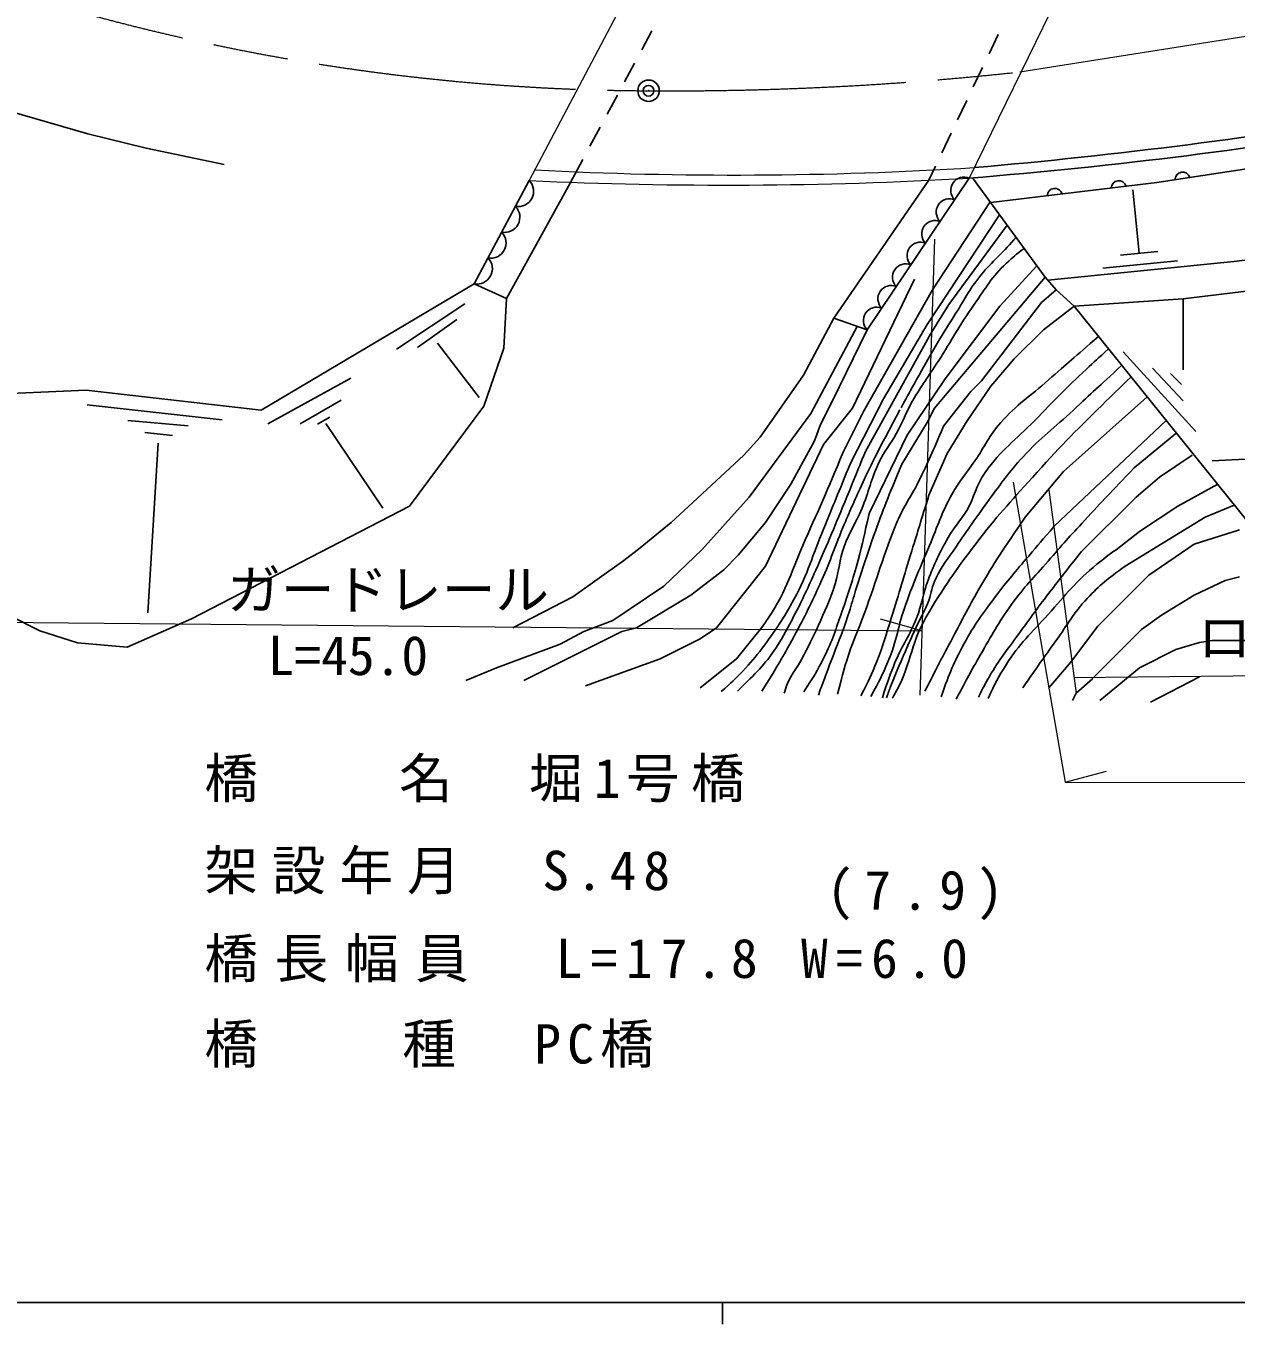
# Model space of a CAD drawing. Units: millimetres, scale not verified. Extents: x 40000 to 680000, y 20000 to 380000.
# Drawn here: x 135526 to 191928, y 204000 to 264496 of the extents above; entities that cross this region are included whole.
import ezdxf
from ezdxf.enums import TextEntityAlignment as Align

# ---------------------------------------------------------------- set-up
doc = ezdxf.new("R2010")
doc.units = ezdxf.units.MM
doc.header["$LTSCALE"] = 1000
doc.header["$PDMODE"] = 32
doc.header["$PDSIZE"] = 500
doc.linetypes.add('CHAIN', pattern=[18.5, 12, -1.5, 3.5, -1.5])
for name, color, linetype, lineweight in [('M-BGD', 7, 'Continuous', 25), ('M-BMK', 2, 'CHAIN', 13), ('M-BMK-SRVR', 3, 'Continuous', 25), ('M-STR-HTXT', 7, 'Continuous', 13), ('M-STR-STRI', 7, 'Continuous', 13), ('M-TTL-BAND', 7, 'Continuous', 25)]:
    doc.layers.add(name, color=color, linetype=linetype, lineweight=lineweight)
doc.styles.add('ＭＳ ゴシック', font='')
doc.styles.get('ＭＳ ゴシック').set_extended_font_data('MS Gothic')

msp = doc.modelspace()

# ---------------------------------------------------------------- linework, layer by layer
at = {"layer": 'M-BGD'}
for p, q in [((164226, 263384), (164700, 264265)), ((180845, 264095), (180414, 263192)), ((163422, 261886), (163895, 262767)), ((180112, 262561), (179681, 261658)), ((133419, 260915), (138414, 259475)), ((162617, 260389), (163091, 261270)), ((179380, 261027), (178949, 260124)), ((161813, 258891), (162286, 259772)), ((138414, 259475), (141123, 258798)), ((178647, 259493), (178216, 258590)), ((141123, 258798), (144764, 258036)), ((160888, 257169), (161482, 258275)), ((177914, 257958), (177602, 257304)), ((156422, 252480), (158982, 257292)), ((179494, 257403), (174736, 250331)), ((179650, 257416), (183033, 252787)), ((187409, 253905), (187114, 256863)), ((180466, 256300), (177784, 252194)), ((180904, 255701), (177530, 250585)), ((181257, 255217), (178546, 251517)), ((189200, 253557), (185721, 253210)), ((188278, 253992), (186539, 253818)), ((182642, 253322), (180917, 251432)), ((176937, 252702), (174059, 246691)), ((183033, 252787), (177869, 246691)), ((183033, 252787), (183541, 252194)), ((198273, 252871), (189468, 251771)), ((157922, 251792), (157803, 249485)), ((177784, 252194), (174567, 246521)), ((183541, 252194), (182864, 251601)), ((183541, 252194), (184388, 251432)), ((189468, 251771), (184388, 251432)), ((189468, 251771), (189468, 248469)), ((155987, 251544), (152791, 249437)), ((178546, 251517), (177699, 250162)), ((180917, 251432), (178377, 248045)), ((182864, 251601), (180070, 247961)), ((184388, 251432), (182949, 250331)), ((184388, 251432), (192431, 241441)), ((155615, 250813), (153780, 249509)), ((171773, 248215), (173178, 250880)), ((174270, 250495), (172111, 246437)), ((177530, 250585), (175498, 247114)), ((174736, 250331), (173127, 247029)), ((177699, 250162), (174651, 244659)), ((182949, 250331), (181594, 248977)), ((154712, 249709), (156647, 247187)), ((157803, 249485), (156871, 246775)), ((186674, 249315), (190061, 245590)), ((181594, 248977), (180493, 247707)), ((150663, 248087), (146793, 245959)), ((171773, 248215), (169741, 245336)), ((178377, 248045), (176599, 245421)), ((188029, 248553), (189468, 247029)), ((188875, 248299), (189383, 247791)), ((178292, 245844), (179562, 247453)), ((180493, 247707), (179393, 246098)), ((179562, 247453), (180070, 247961)), ((138380, 246836), (144672, 246134)), ((150212, 247055), (148309, 245959)), ((173127, 247029), (172555, 245922)), ((175498, 247114), (173974, 244151)), ((187775, 247199), (183880, 243727)), ((149684, 246262), (149120, 245937)), ((153400, 242119), (156871, 246775)), ((172111, 246437), (169233, 242542)), ((174059, 246691), (172704, 244997)), ((174567, 246521), (173635, 244659)), ((176260, 246606), (175583, 245336)), ((177869, 246691), (177530, 246013)), ((140272, 246105), (143081, 245862)), ((149502, 245976), (152158, 242029)), ((172555, 245922), (172281, 245167)), ((177530, 246013), (176345, 244066)), ((179393, 246098), (178461, 244574)), ((188679, 246102), (183457, 241187)), ((141060, 245546), (142350, 245417)), ((141690, 245059), (141203, 237151)), ((169741, 245336), (168979, 244489)), ((172281, 245167), (171180, 243135)), ((176599, 245421), (174821, 241780)), ((189129, 245505), (187182, 243897)), ((168979, 244489), (166608, 242288)), ((172704, 244997), (169995, 239325)), ((178461, 244574), (177615, 242627)), ((189891, 244489), (188367, 243473)), ((195818, 244489), (190823, 244235)), ((183880, 243727), (182102, 241611)), ((188367, 243473), (187267, 242542)), ((171180, 243135), (169995, 241357)), ((191077, 243135), (189214, 242119)), ((153400, 242119), (143240, 236869)), ((166608, 242288), (165592, 241357)), ((169233, 242542), (167031, 240087)), ((187267, 242542), (184727, 240002)), ((189214, 242119), (187436, 240933)), ((191848, 242166), (190484, 241611)), ((190484, 241611), (186759, 239325)), ((165592, 241357), (164153, 240171)), ((169995, 241357), (168725, 239833)), ((187436, 240933), (186335, 240087)), ((189976, 240341), (192093, 241018)), ((164153, 240171), (163391, 239579)), ((187859, 238901), (189976, 240341)), ((163391, 239579), (161020, 237885)), ((167031, 240087), (165253, 238393)), ((168725, 239833), (168047, 239155)), ((168047, 239155), (166523, 237970)), ((169995, 239325), (167709, 236446)), ((165253, 238393), (162883, 236785)), ((185489, 236531), (187859, 238901)), ((189976, 237970), (191415, 238647)), ((191415, 238647), (192093, 238817)), ((161020, 237885), (158226, 236446)), ((166523, 237970), (163983, 236446)), ((188452, 237039), (189976, 237970)), ((143240, 236869), (140247, 235552)), ((162883, 236785), (161528, 236277)), ((187521, 236361), (188452, 237039)), ((163306, 236277), (158734, 233991)), ((161528, 236277), (160427, 235684)), ((163983, 236446), (163306, 236277)), ((166947, 235938), (165084, 235007)), ((167709, 236446), (166947, 235938)), ((169741, 236361), (168640, 235007)), ((184219, 234837), (185489, 236531)), ((185150, 233991), (187521, 236361)), ((160427, 235684), (157464, 234583)), ((189129, 235430), (187436, 234583)), ((190230, 235769), (189129, 235430)), ((190823, 235853), (190230, 235769)), ((192431, 235853), (190823, 235853)), ((165084, 235007), (161613, 233737)), ((168640, 235007), (166947, 233652)), ((184219, 234837), (183203, 233652)), ((157464, 234583), (156025, 233991)), ((187436, 234583), (185573, 233059)), ((190230, 234160), (187944, 232975)), ((185235, 234075), (184473, 233398)), ((184473, 233398), (184303, 233059))]:
    msp.add_line(p, q, dxfattribs=at)
for points in [[(140247, 235552), (137926, 235746), (136179, 236305), (124783, 242058), (121797, 243373), (118977, 245789), (116903, 248187), (113434, 253465), (111199, 257717), (106551, 267462)], [(224927, 263349), (197525, 258614), (188236, 257200), (180494, 256262)], [(112439, 262531), (113151, 258558), (118230, 250069), (128461, 247094), (138329, 247529)], [(138329, 247529), (146496, 246584), (156422, 252480), (157922, 251792), (160888, 257169)], [(177602, 257304), (173178, 250880), (174736, 250331)], [(216743, 257677), (201167, 254630), (191832, 253517), (183149, 252652)]]:
    msp.add_lwpolyline(points, dxfattribs=at)
for centre, radius, start, end in [((157765, 509183), 252248, 274.99612, 279.5445), ((161083, 485156), 228495, 274.62172, 279.72313), ((158473, 256792), 714, 259.4448, 44.53165), ((179254, 256831), 621, 67.2795, 224.85564), ((186460, 256930), 354, 15.70949, 178.11467), ((189435, 257328), 354, 17.45157, 179.85675), ((183482, 256569), 354, 15.70949, 178.11467), ((157833, 255588), 714, 259.4448, 44.53165), ((178575, 255821), 621, 67.2795, 224.85564), ((177895, 254810), 621, 67.2795, 224.85564), ((157193, 254385), 714, 259.4448, 44.53165), ((177215, 253800), 621, 67.2795, 224.85564), ((156553, 253182), 714, 259.4448, 44.53165), ((176535, 252790), 621, 67.2795, 224.85564), ((175856, 251779), 621, 67.2795, 224.85564), ((175176, 250769), 621, 67.2795, 224.85564)]:
    msp.add_arc(centre, radius, start, end, dxfattribs=at)
for points, knots in [([(170874, 233408), (170880, 233443), (170886, 233455), (170894, 233485), (171085, 234202), (171447, 234503), (171779, 235166), (172096, 235800), (172291, 236148), (172575, 236797), (172860, 237448), (173025, 237813), (173238, 238491), (173448, 239161), (173428, 239576), (173664, 240237), (173920, 240950), (174196, 241294), (174486, 241995), (174829, 242823), (174899, 243337), (175282, 244148), (175548, 244710), (175806, 244965), (176104, 245511), (176419, 246088), (176521, 246451), (176849, 247021), (177278, 247762), (177579, 248140), (178041, 248861), (178703, 249896), (179009, 250518), (179722, 251518), (180277, 252295), (180530, 252794), (181232, 253441), (181539, 253725), (181659, 253838), (182056, 254124)], [0, 0, 0, 0, 1, 1, 1, 2, 2, 2, 3, 3, 3, 4, 4, 4, 5, 5, 5, 6, 6, 6, 7, 7, 7, 8, 8, 8, 9, 9, 9, 10, 10, 10, 11, 11, 11, 12, 12, 12, 13, 13, 13, 13]), ([(181675, 254646), (181625, 254585), (181610, 254570), (181569, 254521), (181000, 253857), (180593, 253564), (180040, 252887), (179467, 252186), (179254, 251712), (178769, 250948), (178422, 250400), (178228, 250093), (177900, 249534), (177555, 248945), (177373, 248609), (177040, 248014), (176754, 247504), (176665, 247343), (176314, 246705)], [0, 0, 0, 0, 1, 1, 1, 2, 2, 2, 3, 3, 3, 4, 4, 4, 5, 5, 5, 6, 6, 6, 6]), ([(174911, 233253), (175317, 233984), (175428, 234221), (175704, 234868), (176136, 235877), (176163, 236520), (176536, 237553), (176927, 238636), (177197, 239224), (177644, 240285), (178036, 241215), (178186, 241772), (178676, 242655), (179037, 243305), (179337, 243608), (179756, 244222), (180230, 244917), (180402, 245378), (180960, 246009), (181732, 246882), (182311, 247225), (183186, 247996), (184092, 248795), (184383, 249045), (185520, 250026)], [0, 0, 0, 0, 1, 1, 1, 2, 2, 2, 3, 3, 3, 4, 4, 4, 5, 5, 5, 6, 6, 6, 7, 7, 7, 8, 8, 8, 8]), ([(185987, 249446), (185479, 248994), (185348, 248869), (184944, 248493), (183978, 247593), (183468, 247057), (182546, 246114), (181630, 245178), (180993, 244753), (180233, 243687), (179786, 243059), (179763, 242575), (179373, 241910), (179074, 241397), (178803, 241176), (178514, 240658), (178094, 239906), (177878, 239468), (177577, 238661), (177325, 237984), (177292, 237568), (177033, 236893), (176718, 236075), (176380, 235688), (176048, 234877), (175783, 234228), (175701, 233992), (175446, 233186)], [0, 0, 0, 0, 1, 1, 1, 2, 2, 2, 3, 3, 3, 4, 4, 4, 5, 5, 5, 6, 6, 6, 7, 7, 7, 8, 8, 8, 9, 9, 9, 9]), ([(186601, 248683), (185504, 247665), (185229, 247410), (184349, 246594), (183434, 245745), (182851, 245340), (182006, 244422), (181317, 243675), (180996, 243198), (180393, 242380), (179783, 241551), (179456, 241075), (178879, 240222), (178496, 239655), (178227, 239366), (177930, 238750), (177746, 238369), (177754, 238114), (177605, 237718), (177436, 237270), (177283, 237044), (177083, 236610), (176904, 236223), (176800, 236007), (176630, 235616), (176315, 234888), (176117, 234488), (175841, 233743), (175759, 233523), (175730, 233450), (175637, 233176)], [0, 0, 0, 0, 1, 1, 1, 2, 2, 2, 3, 3, 3, 4, 4, 4, 5, 5, 5, 6, 6, 6, 7, 7, 7, 8, 8, 8, 9, 9, 9, 10, 10, 10, 10]), ([(175905, 233167), (175943, 233223), (175952, 233242), (175982, 233291), (176779, 234620), (176711, 235621), (177491, 236960), (178304, 238356), (178838, 239093), (179813, 240381), (180766, 241639), (181384, 242278), (182436, 243455), (183655, 244819), (184377, 245549), (185682, 246830), (186208, 247346), (186378, 247517), (187039, 248139)], [0, 0, 0, 0, 1, 1, 1, 2, 2, 2, 3, 3, 3, 4, 4, 4, 5, 5, 5, 6, 6, 6, 6]), ([(173359, 233353), (173614, 234359), (173682, 234651), (173961, 235460), (174188, 236119), (174364, 236469), (174606, 237123), (175220, 238785), (175458, 239757), (176139, 241394), (176451, 242143), (176751, 242502), (177114, 243228), (177615, 244230), (177755, 244583), (178292, 245844)], [0, 0, 0, 0, 1, 1, 1, 2, 2, 2, 3, 3, 3, 4, 4, 4, 5, 5, 5, 5]), ([(175583, 245336), (175032, 244262), (174881, 243975), (174469, 243084), (174117, 242322), (173932, 241889), (173606, 241116), (173172, 240086), (172993, 239482), (172530, 238466), (172055, 237425), (171768, 236851), (171218, 235848), (170704, 234910), (170514, 234600), (169823, 233491)], [0, 0, 0, 0, 1, 1, 1, 2, 2, 2, 3, 3, 3, 4, 4, 4, 5, 5, 5, 5]), ([(168697, 233501), (169584, 234380), (169916, 234656), (170503, 235545), (170861, 236090), (171024, 236419), (171324, 236998), (171749, 237815), (171960, 238288), (172337, 239128), (172932, 240453), (173235, 241208), (173789, 242549), (174130, 243371), (174237, 243633), (174651, 244659)], [0, 0, 0, 0, 1, 1, 1, 2, 2, 2, 3, 3, 3, 4, 4, 4, 5, 5, 5, 5]), ([(173635, 244659), (172791, 242666), (172572, 242143), (171849, 240549), (171204, 239130), (171024, 238228), (170150, 236937), (169996, 236709), (169945, 236616), (169741, 236361)], [0, 0, 0, 0, 1, 1, 1, 2, 2, 2, 3, 3, 3, 3]), ([(173974, 244151), (173354, 242640), (173198, 242259), (172695, 241049), (172167, 239777), (171994, 239004), (171334, 237795), (170822, 236858), (170485, 236357), (169843, 235502), (169513, 235063), (169313, 234827), (168936, 234427), (168564, 234034), (168421, 233906), (167932, 233472)], [0, 0, 0, 0, 1, 1, 1, 2, 2, 2, 3, 3, 3, 4, 4, 4, 5, 5, 5, 5]), ([(176345, 244066), (175691, 242469), (175503, 242043), (175036, 240720), (174767, 239959), (174623, 239530), (174376, 238761), (174107, 237924), (173997, 237442), (173707, 236611), (173446, 235864), (173258, 235461), (172981, 234720), (172777, 234172), (172713, 233998), (172465, 233315)], [0, 0, 0, 0, 1, 1, 1, 2, 2, 2, 3, 3, 3, 4, 4, 4, 5, 5, 5, 5]), ([(178888, 233129), (179407, 234117), (179551, 234383), (180006, 235171), (180548, 236112), (180834, 236654), (181468, 237536), (182069, 238373), (182491, 238778), (183166, 239557), (183816, 240307), (184193, 240716), (184864, 241449), (185754, 242419), (186051, 242723), (187182, 243897)], [0, 0, 0, 0, 1, 1, 1, 2, 2, 2, 3, 3, 3, 4, 4, 4, 5, 5, 5, 5]), ([(177615, 242627), (177223, 241364), (177125, 241046), (176813, 240032), (176437, 238811), (176244, 238121), (175857, 236903), (175605, 236109), (175503, 235649), (175188, 234877), (174929, 234240), (174822, 234018), (174443, 233282)], [0, 0, 0, 0, 1, 1, 1, 2, 2, 2, 3, 3, 3, 4, 4, 4, 4]), ([(171777, 233458), (172254, 234181), (172396, 234413), (172723, 235064), (173123, 235859), (173259, 236345), (173555, 237185), (173883, 238118), (174052, 238647), (174309, 239602), (174536, 240446), (174601, 240737), (174821, 241780)], [0, 0, 0, 0, 1, 1, 1, 2, 2, 2, 3, 3, 3, 4, 4, 4, 4]), ([(177426, 233494), (178004, 234623), (178152, 234913), (178630, 235816), (179134, 236769), (179403, 237311), (179941, 238245), (180721, 239599), (181035, 240034), (182102, 241611)], [0, 0, 0, 0, 1, 1, 1, 2, 2, 2, 3, 3, 3, 3]), ([(183457, 241187), (182874, 240517), (182724, 240342), (182263, 239793), (181648, 239063), (181286, 238666), (180715, 237901), (180099, 237077), (179748, 236611), (179253, 235709), (178748, 234785), (178609, 234404), (178178, 233236)], [0, 0, 0, 0, 1, 1, 1, 2, 2, 2, 3, 3, 3, 4, 4, 4, 4]), ([(184727, 240002), (184038, 239138), (183859, 238912), (183316, 238202), (182700, 237397), (182361, 236941), (181769, 236117), (181233, 235372), (180891, 234979), (180436, 234182), (180223, 233810), (180146, 233679), (179920, 233215)], [0, 0, 0, 0, 1, 1, 1, 2, 2, 2, 3, 3, 3, 4, 4, 4, 4]), ([(180371, 233150), (180708, 233893), (180844, 234129), (181210, 234720), (181838, 235733), (182370, 236175), (183166, 237063), (184018, 238014), (184454, 238601), (185445, 239406), (185784, 239682), (185906, 239789), (186335, 240087)], [0, 0, 0, 0, 1, 1, 1, 2, 2, 2, 3, 3, 3, 4, 4, 4, 4]), ([(186759, 239325), (185907, 238697), (185615, 238476), (184993, 237815), (184334, 237116), (184095, 236616), (183531, 235838), (182917, 234988), (182725, 234712), (181984, 233645)], [0, 0, 0, 0, 1, 1, 1, 2, 2, 2, 3, 3, 3, 3])]:
    msp.add_open_spline(points, degree=3, knots=knots, dxfattribs=at)
at = {"layer": 'M-BMK'}
msp.add_line((181848, 262354), (264057, 275336), dxfattribs=at)
for centre, radius, start, end in [((164938, 361797), 100322, 239.84232, 269.77521), ((165589, 411816), 150344, 269.602, 276.20858)]:
    msp.add_arc(centre, radius, start, end, dxfattribs=at)
at = {"layer": 'M-BMK-SRVR'}
msp.add_circle((164544, 261476), 500, dxfattribs=at)
msp.add_point((164544, 261476), dxfattribs=at)
at = {"layer": 'M-STR-HTXT'}
for p, q in [((177869, 254565), (177191, 233313)), ((181544, 243236), (183965, 229249)), ((183203, 242881), (184473, 233398)), ((126053, 236785), (177287, 236309)), ((177287, 236309), (175360, 236844)), ((212811, 234396), (184376, 234117)), ((183965, 229249), (185897, 229764)), ((183965, 229249), (236552, 229169))]:
    msp.add_line(p, q, dxfattribs=at)
at = {"layer": 'M-STR-STRI'}
for p, q in [((184225, 267114), (179494, 257403)), ((163559, 265957), (158982, 257292))]:
    msp.add_line(p, q, dxfattribs=at)
for centre, radius, start, end in [((168516, 439670), 182122, 267.08129, 273.53129), ((168172, 454284), 197206, 267.32894, 273.2912)]:
    msp.add_arc(centre, radius, start, end, dxfattribs=at)
at = {"layer": 'M-TTL-BAND'}
for p, q in [((40000, 205000), (579000, 205000)), ((168000, 205000), (168000, 204000))]:
    msp.add_line(p, q, dxfattribs=at)

# ---------------------------------------------------------------- texts
at = {"layer": 'M-STR-HTXT', "style": 'ＭＳ ゴシック'}
for s, p in [('ガードレール', (144905, 236761)), ('ロックネット', (190141, 234543)), ('L=45.0', (146790, 233694))]:
    msp.add_text(s, height=1833, dxfattribs=at).set_placement(p, align=Align.BOTTOM_LEFT)
at = {"layer": 'M-STR-STRI', "char_height": 1833, "attachment_point": 7, "style": 'ＭＳ ゴシック'}
for s, insert in [('\\T1.21;橋\u3000\u3000名\u3000堀1号橋', (143841, 228316)), ('\\T1.26;架設年月\u3000S.48', (143841, 224020)), ('\\T1.4;(7.9)', (172854, 222819)), ('\\T1.31;橋長幅員\u3000L=17.8\\~W=6.0', (143841, 219922)), ('\\T1.23;橋\u3000\u3000種\u3000PC橋', (143841, 215942))]:
    msp.add_mtext(s, dxfattribs=dict(at, insert=insert))

doc.saveas('drawing.dxf')
